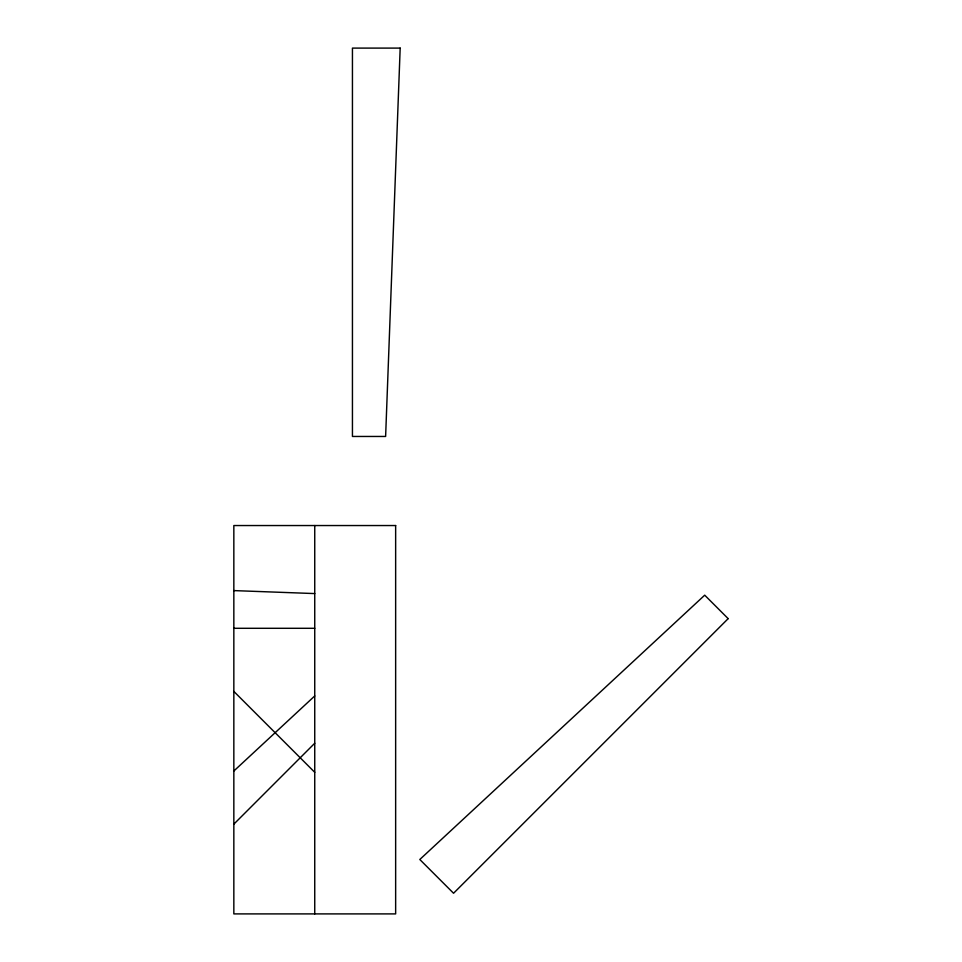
<?xml version="1.0" encoding="UTF-8"?>
<svg xmlns="http://www.w3.org/2000/svg" width="962" height="962" viewBox="0 0 962 962"><rect width="100%" height="100%" fill="white"/><g stroke="black" fill="none" stroke-linecap="round" stroke-linejoin="round"><path stroke-width="1.44" d="M233.838 824.157L314.742 743.241M233.838 771.019L314.742 695.959M233.838 628.294L314.742 628.294M233.838 590.596L314.742 593.578M233.838 691.401L314.742 772.306M314.742 525.541L314.742 913.9M400.18 48.1L385.618 436.459L352.441 436.459L352.441 48.1L400.18 48.1M728.162 618.638L453.559 893.253L419.805 859.499L704.713 595.177L728.162 618.638M395.647 525.541L233.838 525.541L233.838 913.9L395.647 913.9L395.647 525.541"/></g></svg>
